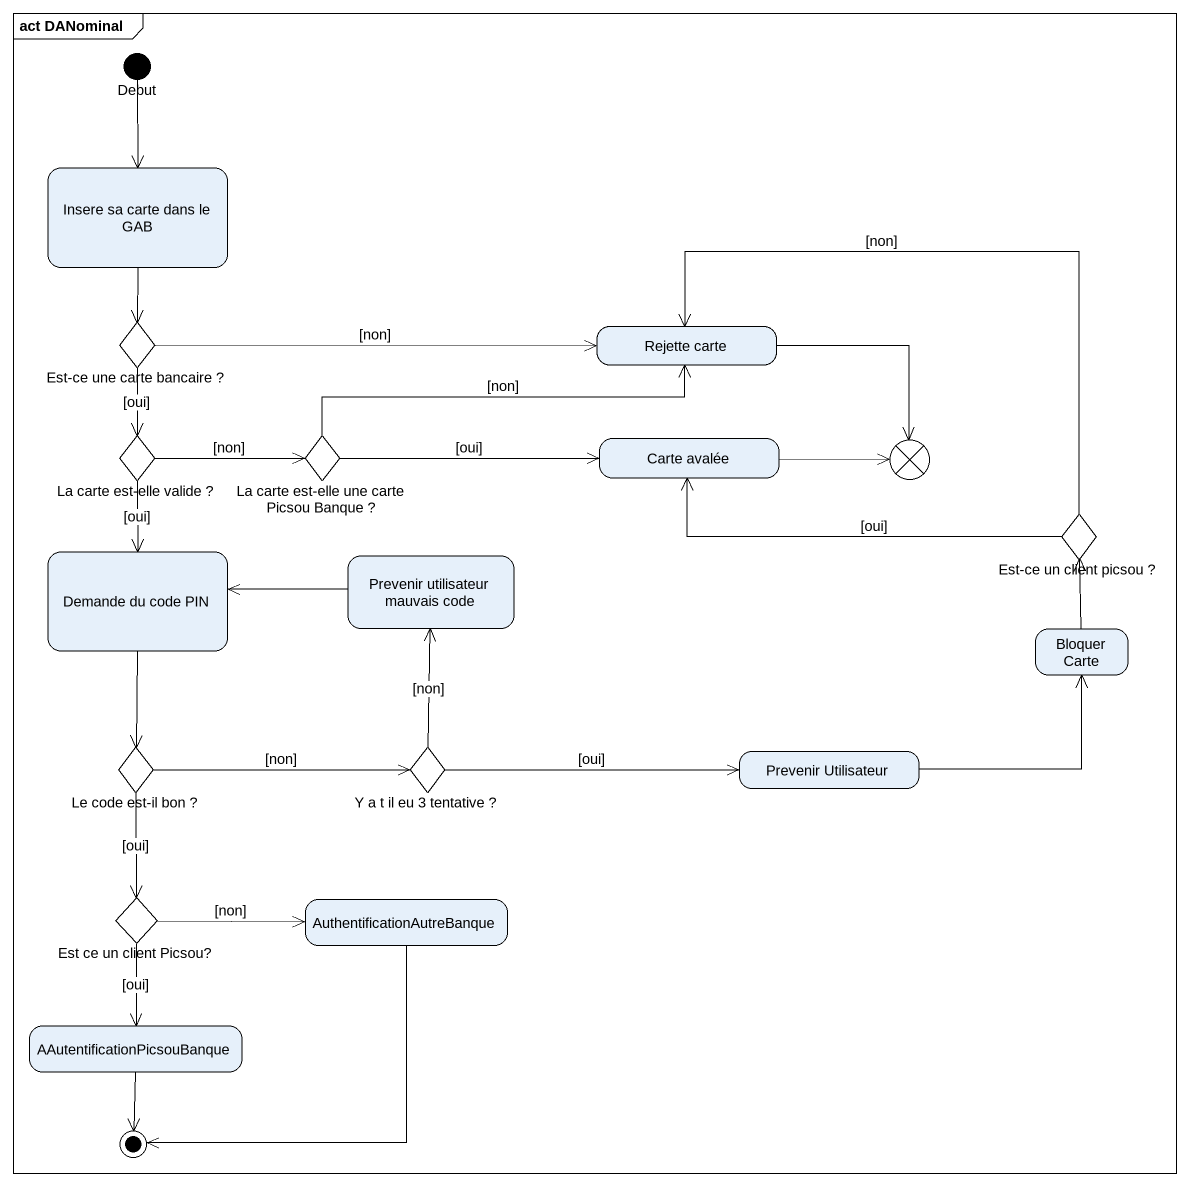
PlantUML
@startuml
mainframe act DANominal
hide empty description
state Debut <<start>>
state "Insere sa carte dans le GAB" as Insere_sa_carte_dans_le_GAB
state "Est-ce une carte bancaire ?" as Est_ce_une_carte_bancaire <<choice>>
state "Rejette carte" as Rejette_carte
state "La carte est-elle valide ?" as La_carte_est_elle_valide <<choice>>
state "La carte est-elle une carte Picsou Banque ?" as La_carte_est_elle_une_carte <<choice>>
state "Carte avalée" as Carte_avalée
state flowfinal1 <<end>>
state "Demande du code PIN" as Demande_du_code_PIN
state "Prevenir utilisateur mauvais code" as Prevenir_utilisateur
state "Est-ce un client picsou ?" as Est_ce_un_client_picsou <<choice>>
state "Bloquer Carte" as Bloquer_Carte
state "Le code est-il bon ?" as Le_code_est_il_bon <<choice>>
state "Y a t il eu 3 tentative ?" as Y_a_t_il_eu_3_tentative <<choice>>
state "Prevenir Utilisateur" as Prevenir_Utilisateur
state "Est ce un client Picsou?" as Est_ce_un_client_Picsou <<choice>>
state AuthentificationAutreBanque
state AAutentificationPicsouBanque
Debut --> Insere_sa_carte_dans_le_GAB
Insere_sa_carte_dans_le_GAB --> Est_ce_une_carte_bancaire
Est_ce_une_carte_bancaire -right-> Rejette_carte : [non]
Est_ce_une_carte_bancaire --> La_carte_est_elle_valide : [oui]
Rejette_carte -right-> flowfinal1
La_carte_est_elle_valide -right-> La_carte_est_elle_une_carte : [non]
La_carte_est_elle_valide --> Demande_du_code_PIN : [oui]
La_carte_est_elle_une_carte -right-> Rejette_carte : [non]
La_carte_est_elle_une_carte -right-> Carte_avalée : [oui]
Carte_avalée -right-> flowfinal1
Demande_du_code_PIN --> Le_code_est_il_bon
Prevenir_utilisateur -left-> Demande_du_code_PIN
Est_ce_un_client_picsou -left-> Rejette_carte : [non]
Est_ce_un_client_picsou -left-> Carte_avalée : [oui]
Bloquer_Carte -up-> Est_ce_un_client_picsou
Le_code_est_il_bon -right-> Y_a_t_il_eu_3_tentative : [non]
Le_code_est_il_bon --> Est_ce_un_client_Picsou : [oui]
Y_a_t_il_eu_3_tentative -up-> Prevenir_utilisateur : [non]
Y_a_t_il_eu_3_tentative -right-> Prevenir_Utilisateur : [oui]
Prevenir_Utilisateur -right-> Bloquer_Carte
Est_ce_un_client_Picsou -right-> AuthentificationAutreBanque : [non]
Est_ce_un_client_Picsou --> AAutentificationPicsouBanque : [oui]
AuthentificationAutreBanque --> [*]
AAutentificationPicsouBanque --> [*]
@enduml
